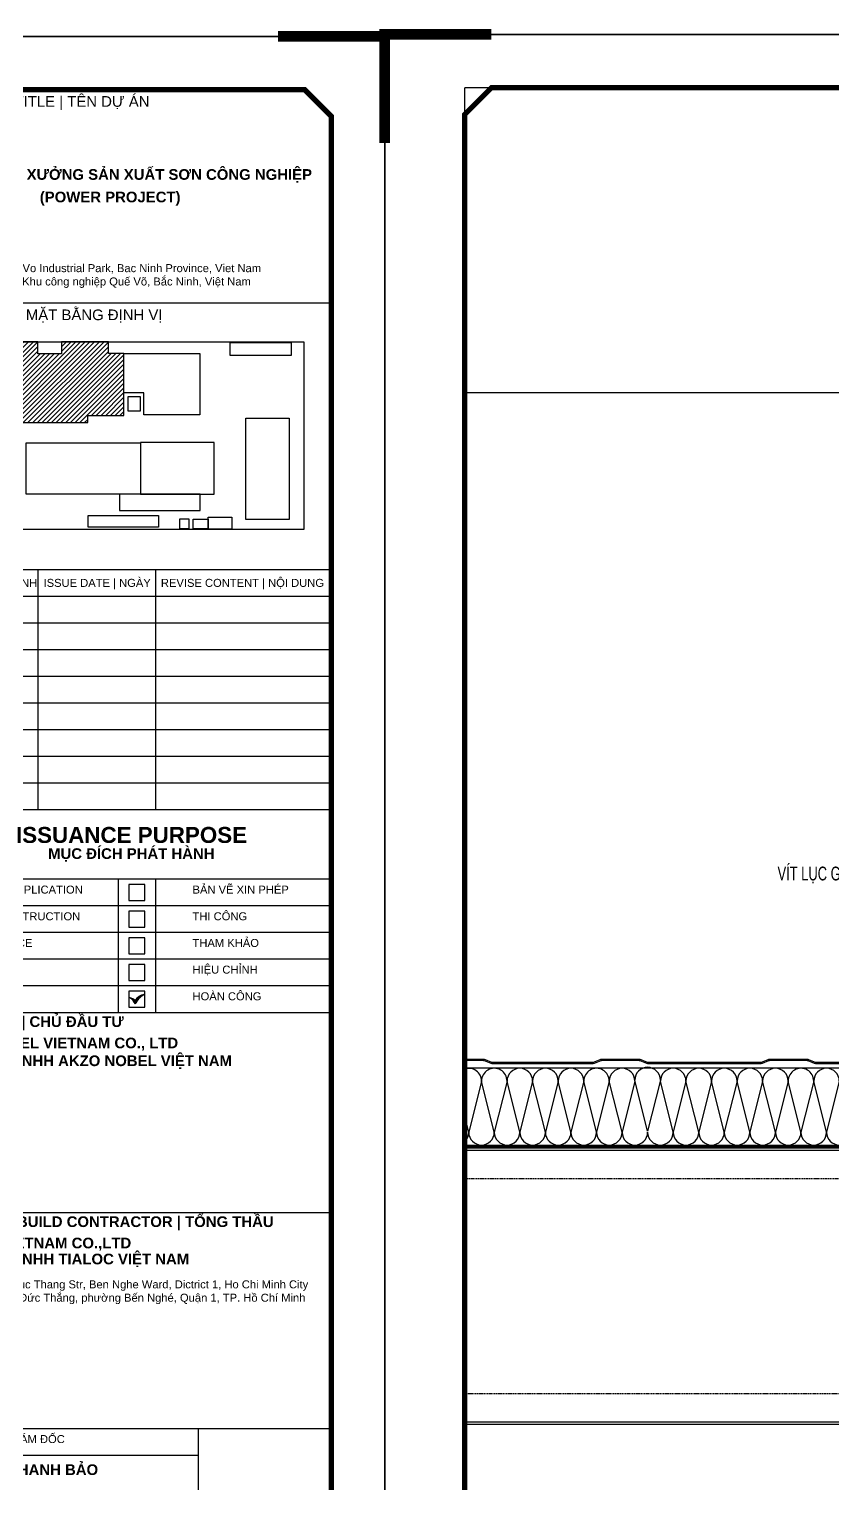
# Model space of a CAD drawing. Header units: inches. Extents: x 340055 to 349452, y -34649 to -30845.
# Drawn here: x 346167.6 to 346342.3, y -32606 to -32289.8 of the extents above; entities that cross this region are included whole.
import ezdxf

# ---------------------------------------------------------------- set-up
doc = ezdxf.new("R2010")
doc.units = ezdxf.units.IN
doc.header["$MEASUREMENT"] = 0
doc.linetypes.add('HIDDEN', pattern=[0.375, 0.25, -0.125])
for name, color, linetype in [('0 @ 1', 7, 'Continuous'), ('3', 3, 'Continuous'), ('NET IN', 3, 'Continuous')]:
    doc.layers.add(name, color=color, linetype=linetype)
for name, color, linetype, lineweight in [('TL-TIILE BLOCK A2$0$TL-TITLE BLOCK - TEXT @ 1', 7, 'Continuous', 25), ('TL-TIILE BLOCK A2$0$TL-TITLE BLOCK 1', 7, 'Continuous', 50), ('TL-TIILE BLOCK A2$0$TL-TITLE BLOCK 2', 7, 'Continuous', 25), ('TL-TITLE BLOCK - TEXT', 7, 'Continuous', 25)]:
    doc.layers.add(name, color=color, linetype=linetype, lineweight=lineweight)
doc.styles.add('ST1H', font='vnshxh.shx', dxfattribs={"width": 0.7})
doc.styles.add('TL-TIILE BLOCK A2$0$MEP-TEXT T.BLOCK 1', font='arial.ttf', dxfattribs={"height": 1.5})
doc.styles.add('TL-TIILE BLOCK A2$0$MEP-TEXT T.BLOCK 2', font='arial.ttf')
doc.styles.add('TL-TIILE BLOCK A2$0$MEP-TEXT T.BLOCK 3', font='arial.ttf', dxfattribs={"height": 3})

# ---------------------------------------------------------------- blocks, each defined once
blk = doc.blocks.new('kt kien truc 1')
at = {"layer": 'TL-TIILE BLOCK A2$0$TL-TITLE BLOCK 2'}
h = blk.add_hatch(color=256, dxfattribs=at)
edge = h.paths.add_edge_path(flags=0)
edge.add_arc((549.2139918450921, 238.0123342127508), 2.366782411324562, 97.45215675905098, 148.1980778255848, ccw=False)
edge.add_arc((550.6404515332106, 237.0086335589203), 3.77234239109412, 117.3554627199894, 155.6927561452269)
edge.add_arc((545.3434936211415, 238.0292343677957), 1.933709643236496, 15.97547494096757, 63.33892493670959)
edge.add_arc((546.0383090538016, 238.1769748931256), 1.589796122815128, 42.920130800001516, 83.757719073408, ccw=False)
at = {"layer": 'TL-TITLE BLOCK - TEXT', "ltscale": 5}
h = blk.add_hatch(dxfattribs=at)
h.set_pattern_fill('ANSI31', color=252, scale=5)
h.set_pattern_definition([(45, (0.6056589822655951, 1.008431430836026), (-0.4419417382415922, 0.4419417382415922), [])])
h.paths.add_polyline_path([(545.1177861023643, 360.5188746352139), (542.2223066576844, 360.5188746352139), (542.2223066576844, 362.7441854701592), (533.3820605613091, 362.7441854701592), (533.3820605613091, 360.489272985706), (528.9963997413324, 360.489272985706), (528.9963997413324, 362.7441854701592), (520.1529842012496, 362.7441854701592), (520.1529842012496, 360.489272985706), (516.807868826867, 360.489272985706), (516.807868826867, 352.5540765176358), (513.2383765987797, 352.5560307979113), (513.2383765987797, 348.1560257390624), (516.7033966225081, 348.1560257390624), (516.7033984195259, 347.5972761715466), (538.3249932594535, 347.5972761715466), (538.3249932594535, 348.9171593409388), (545.1177861023643, 348.9171593409388)])
at = {"layer": 'Defpoints'}
for p in [(20, 410), (15, 405)]:
    blk.add_line(p, (15, 410), dxfattribs=at)
at = {"layer": 'Defpoints', "color": 8, "const_width": 2}
for points in [[(0, 400), (0, 420), (20, 420)], [(594, 400), (594, 420), (574, 420)]]:
    blk.add_lwpolyline(points, dxfattribs=at)
at = {"layer": 'Defpoints', "color": 8}
blk.add_lwpolyline([(0, 0), (594, 0), (594, 420), (0, 420)], close=True, dxfattribs=at)
at = {"layer": 'TL-TIILE BLOCK A2$0$TL-TITLE BLOCK 1', "const_width": 1}
blk.add_lwpolyline([(20, 10), (579, 10), (584, 15), (584, 405), (579, 410), (20, 410), (15, 405), (15, 15)], close=True, dxfattribs=at)
at = {"layer": 'TL-TIILE BLOCK A2$0$TL-TITLE BLOCK 2'}
for p, q in [((584, 370), (509, 370)), ((584, 320), (509, 320)), ((584, 320), (509, 320)), ((529, 320), (529, 275)), ((551, 320), (551, 275)), ((584, 315), (509, 315)), ((584, 310), (509, 310)), ((584, 305), (509, 305)), ((584, 300), (509, 300)), ((584, 295), (509, 295)), ((584, 290), (509, 290)), ((584, 285), (509, 285)), ((584, 280), (509, 280)), ((584, 275), (509, 275)), ((584, 262), (509, 262)), ((544, 262), (544, 237)), ((551, 262), (551, 237)), ((584, 257), (509, 257)), ((584, 252), (509, 252)), ((584, 247), (509, 247)), ((584, 242), (509, 242)), ((509, 237), (584, 237)), ((509, 199.5), (584, 199.5)), ((509, 159), (584, 159)), ((559, 159), (559, 111)), ((509, 154), (559, 154))]:
    blk.add_line(p, q, dxfattribs=at)
for points in [[(549, 261), (546, 261), (546, 258), (549, 258)], [(549, 256), (546, 256), (546, 253), (549, 253)], [(549, 251), (546, 251), (546, 248), (549, 248)], [(549, 246), (546, 246), (546, 243), (549, 243)], [(549, 241), (546, 241), (546, 238), (549, 238)]]:
    blk.add_lwpolyline(points, close=True, dxfattribs=at)
for centre, radius, start, end in [((550.6404515332106, 237.0086335589203), 3.77234239109412, 117.3554627231242, 155.6927561454837), ((549.2139918450921, 238.0123342127508), 2.366782411324562, 97.45215675719368, 148.1980778286963), ((546.0383090538016, 238.1769748931256), 1.589796122815128, 42.92013079818864, 83.7577190750383), ((545.3434936211415, 238.0292343677957), 1.933709643236496, 15.975474942857, 63.33892493793503)]:
    blk.add_arc(centre, radius, start, end, dxfattribs=at)
at = {"layer": 'TL-TITLE BLOCK - TEXT'}
for points in [[(513.0843749086725, 362.7441854701592), (578.8247749086495, 362.7441854701592), (578.8247749086495, 327.5695950043512), (513.0843749086725, 327.5695950043512)], [(565.0197749086492, 362.5901854701592), (576.4597749086479, 362.5901854701592), (576.4597749086479, 360.1701854701591), (565.0197749086492, 360.1701854701591)], [(545.9193340437341, 352.4767265426361), (548.1417643045697, 352.4767265426361), (548.1417643045697, 349.709275947921), (545.9193340437341, 349.709275947921)], [(567.9435752685094, 348.4325254701591), (576.1077749086489, 348.4325254701591), (576.1077749086489, 329.4465254701593), (567.9435752685094, 329.4465254701593)], [(526.7742643045694, 343.7691515726769), (548.2183425899239, 343.7691515726769), (548.2183425899239, 334.1771854262329), (526.7742643045694, 334.1771854262329)], [(548.2175679407246, 334.1771854262329), (562.0211425900561, 334.1771854262329), (562.0211425900561, 343.8571738350647), (548.2175679407246, 343.8571738350647)], [(544.2583425900357, 331.0971854701579), (559.3833309549555, 331.0971854701579), (559.3833309549555, 334.1771854701587), (544.2583425900357, 334.1771854701587)], [(538.3955244535391, 330.1801447864741), (551.595524453538, 330.1801447864741), (551.595524453538, 327.9801447864742), (538.3955244535391, 327.9801447864742)], [(557.3258380792267, 329.4927254701596), (555.557225030585, 329.4927254701596), (555.557225030585, 327.7241124215179), (557.3258380792267, 327.7241124215179)], [(558.0677521888811, 329.4927254701596), (560.9277521888798, 329.4927254701596), (560.9277521888798, 327.6858654701596), (558.0677521888811, 327.6858654701596)], [(560.9277521888798, 329.8858654701592), (565.3277521888795, 329.8858654701592), (565.3277521888795, 327.5978654701591), (560.9277521888798, 327.5978654701591)]]:
    blk.add_lwpolyline(points, close=True, dxfattribs=at)
for points in [[(545.1177861023643, 360.5188746352139), (542.2223066576844, 360.5188746352139), (542.2223066576844, 362.7441854701592), (533.3820605613091, 362.7441854701592), (533.3820605613091, 360.489272985706), (528.9963997413324, 360.489272985706), (528.9963997413324, 362.7441854701592), (520.1529842012496, 362.7441854701592), (520.1529842012496, 360.489272985706), (516.807868826867, 360.489272985706), (516.807868826867, 352.5540765176358), (513.2383765987797, 352.5560307979113), (513.2383765987797, 348.1560257390624), (516.7033966225081, 348.1560257390624), (516.7033984195259, 347.5972761715466), (538.3249932594535, 347.5972761715466), (538.3249932594535, 348.9171593409388), (545.1177861023643, 348.9171593409388), (545.1177861023643, 360.5188746352139)], [(545.1177861023643, 360.5188746352139), (559.3417941812022, 360.5188746352139), (559.3417941812022, 349.0275254910659), (548.8609472751341, 349.0275254910659), (548.8609472751341, 353.1412935113785), (545.1177861023643, 353.1412935113785), (545.1177861023643, 360.5188746352139)]]:
    blk.add_lwpolyline(points, dxfattribs=at)
at = {"layer": '0 @ 1', "insert": (510.7862117165751, 152.3061665625944), "char_height": 2, "attachment_point": 1, "style": 'TL-TIILE BLOCK A2$0$MEP-TEXT T.BLOCK 2'}
blk.add_mtext_dynamic_manual_height_columns('\\pt10;{\\fArial|b1|i0|c0|p34;NGUYỄN THANH BẢO}', width=32.15705527792124, gutter_width=12.5, heights=[0], dxfattribs=at)
at = {"layer": 'TL-TIILE BLOCK A2$0$TL-TITLE BLOCK - TEXT @ 1', "attachment_point": 1}
for s, width, heights, insert, char_height, style in [('PROJECT TITLE | TÊN DỰ ÁN', 66.54820784047115, [0], (510.7830321226938, 408.7947269506867), 2, 'TL-TIILE BLOCK A2$0$MEP-TEXT T.BLOCK 2'), ('\\pi0.50923;{\\fArial|b1|i0|c0|p34;MỞ RỘNG XƯỞNG SẢN XUẤT SƠN CÔNG NGHIỆP}', 68.8383701581688, [0], (511.7206365273505, 395.1045713495096), 2, 'TL-TIILE BLOCK A2$0$MEP-TEXT T.BLOCK 3'), ('\\pi0.50924;{\\fArial|b1|i0|c0|p34;(POWER PROJECT)}', 32.16893061262726, [0], (528.8229266895269, 390.8801033829131), 2, 'TL-TIILE BLOCK A2$0$MEP-TEXT T.BLOCK 3'), ('ADD:^II4-1, Que Vo Industrial Park, Bac Ninh Province, Viet Nam ', 66.54820784047115, [0], (510.7830321226938, 377.2947269506867), 1.5, 'TL-TIILE BLOCK A2$0$MEP-TEXT T.BLOCK 1'), ('Địa chỉ: Lô I4-1, Khu công nghiệp Quế Võ, Bắc Ninh, Việt Nam', 66.54820784047115, [0], (510.7830321226938, 374.7947269506867), 1.5, 'TL-TIILE BLOCK A2$0$MEP-TEXT T.BLOCK 1'), ('KEY PLAN | MẶT BẰNG ĐỊNH VỊ', 66.54820784047115, [0], (510.7830321226938, 368.7947269506867), 2, 'TL-TIILE BLOCK A2$0$MEP-TEXT T.BLOCK 2'), ('REV. | HIỆU CHỈNH', 37.61800927431796, [0], (510.0384513858444, 318.2947269506867), 1.5, 'TL-TIILE BLOCK A2$0$MEP-TEXT T.BLOCK 1'), ('ISSUE DATE | NGÀY', 37.61800927431796, [0], (530.0384513858444, 318.2947269506867), 1.5, 'TL-TIILE BLOCK A2$0$MEP-TEXT T.BLOCK 1'), ('REVISE CONTENT | NỘI DUNG', 37.61800927431796, [0], (552.0384513858444, 318.2947269506867), 1.5, 'TL-TIILE BLOCK A2$0$MEP-TEXT T.BLOCK 1'), ('\\pi11.8638;{\\fArial|b1|i0|c0|p34;ISSUANCE PURPOSE}', 66.54820784047115, [0], (513.0139460923456, 271.7947269506867), 3, 'TL-TIILE BLOCK A2$0$MEP-TEXT T.BLOCK 3'), ('\\pi17.8812;{\\fArial|b1|i0|c0|p34;MỤC ĐÍCH PHÁT HÀNH}', 66.54820784047115, [0], (513.0139460923456, 267.7947269506867), 2, 'TL-TIILE BLOCK A2$0$MEP-TEXT T.BLOCK 2'), ('PERMIT APPLICATION ', 44.99455841291456, [0], (515.0384513858444, 260.7947269506867), 1.5, 'TL-TIILE BLOCK A2$0$MEP-TEXT T.BLOCK 1'), ('BẢN VẼ XIN PHÉP', 44.99455841291456, [0], (557.9686990590562, 260.7947269506867), 1.5, 'TL-TIILE BLOCK A2$0$MEP-TEXT T.BLOCK 1'), ('FOR CONSTRUCTION', 44.99455841291456, [0], (515.0384513858444, 255.7947269506867), 1.5, 'TL-TIILE BLOCK A2$0$MEP-TEXT T.BLOCK 1'), ('THI CÔNG', 44.99455841291456, [0], (557.9686990590562, 255.7947269506867), 1.5, 'TL-TIILE BLOCK A2$0$MEP-TEXT T.BLOCK 1'), ('THAM KHẢO', 44.99455841291456, [0], (557.9686990590562, 250.7947269506867), 1.5, 'TL-TIILE BLOCK A2$0$MEP-TEXT T.BLOCK 1'), ('REFERENCE ', 44.99455841291456, [0], (515.0384513858444, 250.7947269506867), 1.5, 'TL-TIILE BLOCK A2$0$MEP-TEXT T.BLOCK 1'), ('HIỆU CHỈNH', 44.99455841291456, [1.552182810368349], (557.9686990590562, 245.7947269506867), 1.5, 'TL-TIILE BLOCK A2$0$MEP-TEXT T.BLOCK 1'), ('HOÀN CÔNG', 44.99455841291456, [0], (557.9686990590562, 240.7947269506867), 1.5, 'TL-TIILE BLOCK A2$0$MEP-TEXT T.BLOCK 1'), ('{\\fArial|b1|i0|c0|p34;INVESTOR | CHỦ ĐẦU TƯ}', 66.54820784047115, [0], (510.7830321226938, 236.2947269506867), 2, 'TL-TIILE BLOCK A2$0$MEP-TEXT T.BLOCK 2'), ('\\pi5.64586;{\\fArial|b1|i0|c0|p34;AKZO NOBEL VIETNAM CO., LTD\\PCÔNG TY TNHH AKZO NOBEL VIỆT NAM}', 66.54820784047115, [0], (505.0884846016852, 232.2947269506867), 2, 'TL-TIILE BLOCK A2$0$MEP-TEXT T.BLOCK 2'), ('{\\fArial|b1|i0|c0|p34;DESIGN & BUILD CONTRACTOR | TỔNG THẦU}', 66.54820784047115, [0], (510.7830321226938, 198.7947269506867), 2, 'TL-TIILE BLOCK A2$0$MEP-TEXT T.BLOCK 2'), ('{\\fArial|b1|i0|c0|p34;TIALOC VIETNAM CO.,LTD}', 66.54820784047115, [0], (510.7830321226938, 194.7947269506867), 2, 'TL-TIILE BLOCK A2$0$MEP-TEXT T.BLOCK 2'), ('{\\fArial|b1|i0|c0|p34;CÔNG TY TNHH TIALOC VIỆT NAM}', 66.54820784047115, [0], (510.7830321226938, 191.7947269506867), 2, 'TL-TIILE BLOCK A2$0$MEP-TEXT T.BLOCK 2'), ('ADD:^I37 Ton Duc Thang Str, Ben Nghe Ward, Dictrict 1, Ho Chi Minh City ', 70.45687128427289, [0], (510.7830321226938, 186.7947269506867), 1.5, 'TL-TIILE BLOCK A2$0$MEP-TEXT T.BLOCK 1'), ('Địa chỉ: 37 Tôn Đức Thắng, phường Bến Nghé, Quận 1, TP. Hồ Chí Minh', 70.52201450814073, [0], (510.7830321226938, 184.2947269506867), 1.5, 'TL-TIILE BLOCK A2$0$MEP-TEXT T.BLOCK 1'), ('DIRECTOR | GIÁM ĐỐC', 57.2396897662984, [0], (510.7830321226938, 157.7947269506867), 1.5, 'TL-TIILE BLOCK A2$0$MEP-TEXT T.BLOCK 1')]:
    blk.add_mtext_dynamic_manual_height_columns(s, width=width, gutter_width=15, heights=heights, dxfattribs=dict(at, insert=insert, char_height=char_height, style=style))

msp = doc.modelspace()

# ---------------------------------------------------------------- hatches: boundary and pattern name
at = {"true_color": 0xf2ee0d}
h = msp.add_hatch(dxfattribs=at)
h.set_pattern_fill('ANSI37,_O', color=2, scale=4)
h.set_pattern_definition([(135, (668898.887516862, 3611.669737454227), (0.3535533905932737, 0.3535533905932738), []), (45.00000000000001, (668898.887516862, 3611.669737454227), (0.3535533905932738, -0.3535533905932737), [])])
h.paths.add_polyline_path([(346262.3035275814, -32532.9938546926), (346262.3035275814, -32532.66052135923), (346831.6414569235, -32532.66052135923), (346831.6414569235, -32532.9938546926)])

# ---------------------------------------------------------------- linework, layer by layer
at = {"color": 9, "ltscale": 0.5}
for p, q in [((346265.9478035516, -32518.4382991363), (346263.1700257749, -32529.5494102472)), ((346268.7255813283, -32529.54941024713), (346265.9478035516, -32518.4382991363)), ((346271.5033591049, -32518.43829913622), (346268.7255813283, -32529.54941024713)), ((346274.2811368818, -32529.54941024729), (346271.503359105, -32518.43829913646)), ((346277.0589146584, -32518.43829913641), (346274.2811368818, -32529.54941024729)), ((346279.8366924353, -32529.5494102472), (346277.0589146584, -32518.43829913641)), ((346282.614470212, -32518.43829913634), (346279.8366924353, -32529.5494102472)), ((346285.3922479888, -32529.54941024716), (346282.614470212, -32518.43829913634)), ((346288.1700257654, -32518.43829913627), (346285.3922479888, -32529.54941024716)), ((346290.9478035423, -32529.54941024736), (346288.1700257655, -32518.4382991365)), ((346293.7255813189, -32518.43829913646), (346290.9478035423, -32529.54941024736)), ((346296.5033590958, -32529.54941024725), (346293.7255813189, -32518.43829913646)), ((346299.2811368725, -32518.43829913637), (346296.5033590958, -32529.54941024725)), ((346302.050450018, -32529.33272134601), (346299.2726722411, -32518.22161023522)), ((346304.8282277946, -32518.22161023513), (346302.050450018, -32529.33272134601)), ((346307.6144702029, -32529.54941024708), (346304.8366924261, -32518.43829913629)), ((346310.3922479796, -32518.43829913621), (346307.6144702029, -32529.54941024708)), ((346313.1700257565, -32529.54941024703), (346310.3922479796, -32518.43829913621)), ((346315.9478035331, -32518.43829913613), (346313.1700257565, -32529.54941024703)), ((346318.7255813099, -32529.54941024696), (346315.9478035331, -32518.43829913613)), ((346321.5033590865, -32518.43829913605), (346318.7255813099, -32529.54941024696)), ((346324.2811368633, -32529.54941024712), (346321.5033590866, -32518.43829913629)), ((346327.05891464, -32518.43829913624), (346324.2811368633, -32529.54941024712)), ((346329.8366924169, -32529.54941024703), (346327.05891464, -32518.43829913624)), ((346332.6144701936, -32518.43829913617), (346329.8366924169, -32529.54941024703)), ((346335.3922479703, -32529.549410247), (346332.6144701936, -32518.43829913617)), ((346338.1700257469, -32518.4382991361), (346335.3922479703, -32529.549410247)), ((346340.9478035238, -32529.54941024719), (346338.170025747, -32518.43829913633)), ((346343.7255813005, -32518.43829913629), (346340.9478035238, -32529.54941024719)), ((346263.1700257749, -32529.5494102472), (346262.3035275814, -32526.08341747252))]:
    msp.add_line(p, q, dxfattribs=at)
at = {"color": 8}
msp.add_lwpolyline([(346262.3035275814, -32368.74548168194), (346831.6414569235, -32368.74548168194), (346831.6414569235, -32720.32533779884), (346262.3035275814, -32720.32533779884)], close=True, dxfattribs=at)
at = {"color": 3, "ltscale": 15}
for points in [[(346262.3035275814, -32513.65595251882), (346266.3418059786, -32513.65595251882, -0.09541457239991621), (346266.7131966528, -32513.72747582851), (346268.1414522892, -32514.29877808272, 0.09541457239204885), (346268.2652491806, -32514.3226191858), (346290.1751393108, -32514.3226191858, 0.0954145723961392), (346290.2989362022, -32514.29877808272), (346291.7271918384, -32513.72747582851, -0.09541457239907793), (346292.0985825127, -32513.65595251882), (346300.1751393108, -32513.65595251882, -0.09541457239991621), (346300.5465299886, -32513.72747582851), (346301.9747856249, -32514.29877808272, 0.0954145723961392), (346302.0985825163, -32514.3226191858), (346326.6751393132, -32514.3226191858, 0.0954145723961392), (346326.7989362046, -32514.29877808272), (346328.2271918409, -32513.72747582851, -0.09541457239907793), (346328.5985825151, -32513.65595251882), (346336.6751393095, -32513.65595251882, -0.09541457239991621), (346337.0465299875, -32513.72747582851), (346338.4747856237, -32514.29877808272, 0.0954145723961392), (346338.5985825151, -32514.3226191858), (346361.7867958586, -32514.3226191858, 0.2465847629022811)], [(346361.7867958586, -32514.65595251882), (346338.5985825151, -32514.65595251882, -0.09541457239975965), (346338.3509887323, -32514.60827031314), (346336.9227330961, -32514.03696805846, 0.09541457240180476), (346336.6751393095, -32513.98928585231), (346328.5985825151, -32513.98928585231, 0.09541457239975959), (346328.3509887323, -32514.03696805846), (346326.9227330961, -32514.60827031314, -0.09541457239975965), (346326.6751393132, -32514.65595251882), (346302.0985825163, -32514.65595251882, -0.09541457239975965), (346301.8509887335, -32514.60827031314), (346300.4227330972, -32514.03696805846, 0.09541457240180476), (346300.1751393108, -32513.98928585231), (346292.0985825127, -32513.98928585231, 0.09541457239975959), (346291.8509887299, -32514.03696805846), (346290.4227330936, -32514.60827031314, -0.09541457239975965), (346290.1751393108, -32514.65595251882), (346268.2652491806, -32514.65595251882, -0.0954145723977146), (346268.0176553978, -32514.60827031314), (346266.5893997614, -32514.03696805846, 0.09541457240180476), (346266.3418059786, -32513.98928585231), (346262.3035275814, -32513.98928585231)]]:
    msp.add_lwpolyline(points, format="xyb", dxfattribs=at)
at = {"color": 8}
for points in [[(346831.6414569235, -32515.66052135911), (346262.3035275814, -32515.66052135911)], [(346262.3035275814, -32532.32718802585), (346831.6414569235, -32532.32718802585)]]:
    msp.add_lwpolyline(points, dxfattribs=at)
at = {"color": 2, "true_color": 0xf2ee0d}
msp.add_lwpolyline([(346262.3035275814, -32532.9938546926), (346262.3035275814, -32532.66052135923), (346831.6414569235, -32532.66052135923), (346831.6414569235, -32532.9938546926)], close=True, dxfattribs=at)
at = {"color": 94}
for points in [[(346831.6414569235, -32532.9938546926), (346262.3035275814, -32532.9938546926)], [(346831.6414569235, -32533.4938546926), (346262.3035275814, -32533.4938546926)], [(346262.3035275814, -32592.49385469155), (346831.6414569235, -32592.49385469155)], [(346262.3035275814, -32592.99385469143), (346831.6414569235, -32592.99385469143)]]:
    msp.add_lwpolyline(points, dxfattribs=at)
at = {"color": 94, "linetype": 'HIDDEN'}
for points in [[(346831.6414569235, -32539.66052135888), (346262.3035275814, -32539.66052135888)], [(346262.3035275814, -32586.32718802492), (346831.6414569235, -32586.32718802492)]]:
    msp.add_lwpolyline(points, dxfattribs=at)
at = {"color": 9, "ltscale": 0.5}
for centre, major_axis, ratio, start_param, end_param in [((346263.1700257748, -32518.43829913634), (1.964185502929824, 1.964185502929824), 0.9999999999953413, 5.497787143792905, 7.385817022419014), ((346268.7255813282, -32518.43829913627), (1.964185502874334, 1.964185502874334), 0.9999999999968364, 5.497787143796272, 8.639379797386066), ((346274.2811368817, -32518.43829913644), (1.96418550291745, 1.96418550291745), 0.9999999999712696, 5.49778714377825, 8.639379797368044), ((346279.8366924353, -32518.43829913637), (1.964185502929824, 1.964185502929824), 0.9999999999953413, 5.497787143792905, 8.639379797382698), ((346285.3922479887, -32518.4382991363), (-1.964185502870038, 1.964185502870038), 0.9999999999985913, 3.926990817001043, 7.068583470590836), ((346290.9478035422, -32518.43829913648), (1.96418550291745, 1.964185502917449), 0.9999999999712699, 5.497787143775631, 8.639379797365425), ((346296.5033590957, -32518.43829913642), (1.964185502933003, 1.964185502933002), 0.9999999999921039, 5.497787143793905, 8.639379797383699), ((346302.0504500178, -32518.22161023517), (1.96418550291536, 1.96418550291536), 0.9999999999917331, 5.497787143793721, 8.639379797383514), ((346307.6144702028, -32518.43829913625), (1.96418550291536, 1.96418550291536), 0.9999999999917331, 5.497787143793721, 8.639379797383514), ((346313.1700257563, -32518.43829913617), (1.964185502929824, 1.964185502929824), 0.9999999999953413, 5.497787143792905, 8.639379797382698), ((346318.7255813098, -32518.43829913609), (-1.964185502857407, 1.964185502857408), 0.9999999999931174, 3.926990817006399, 7.068583470596192), ((346324.2811368633, -32518.43829913627), (1.964185502909001, 1.964185502909001), 0.9999999999982083, 5.4977871437891, 8.639379797378893), ((346329.8366924168, -32518.43829913621), (1.964185502929824, 1.964185502929824), 0.9999999999953413, 5.497787143792905, 8.639379797382698), ((346335.3922479703, -32518.43829913613), (-1.964185502860587, 1.964185502860587), 0.9999999999898797, 3.926990817005398, 7.068583470595192), ((346340.9478035237, -32518.43829913631), (-1.964185502908661, 1.964185502908661), 0.9999999999985542, 3.926990816993203, 7.068583470582996), ((346260.3922479981, -32529.54941024724), (-1.964185502930213, 1.964185502930213), 0.9999999999949454, 3.11500758734699, 3.926990816992388), ((346265.9478035517, -32529.54941024723), (1.964185502947551, 1.96418550294755), 0.9999999999982458, 2.356194490194087, 5.49778714378388), ((346271.5033591051, -32529.54941024721), (-1.964185502891589, 1.964185502891589), 0.9999999999949827, 0.7853981634078151, 3.926990816997608), ((346277.0589146587, -32529.54941024718), (-1.964185502927032, 1.964185502927033), 0.9999999999981832, 0.7853981634035949, 3.926990816993388), ((346282.6144702121, -32529.54941024716), (-1.96418550289921, 1.964185502899211), 0.9999999999898422, 0.7853981634051461, 3.926990816994939), ((346288.1700257657, -32529.54941024713), (1.964185502926644, 1.964185502926644), 0.9999999999985792, 2.356194490202112, 5.497787143791905), ((346293.7255813192, -32529.5494102471), (-1.964185502930213, 1.964185502930213), 0.9999999999949454, 0.7853981634025948, 3.926990816992388), ((346299.2811368727, -32529.54941024708), (1.964185502910387, 1.964185502910387), 0.9999999999758422, 2.356194490182885, 5.497787143772678), ((346304.8366924262, -32529.54941024708), (-1.964185502956419, 1.964185502956419), 0.999999999991835, 0.7853981633989116, 2.356194490188262), ((346304.8366924262, -32529.54941024713), (1.964185502896295, 1.964185502896294), 0.9999999999928111, 3.926990817011791, 5.49778714379426), ((346310.3922479796, -32529.54941024708), (-1.964185502930213, 1.964185502930213), 0.9999999999949454, 0.7853981634025948, 3.926990816992388), ((346315.9478035332, -32529.54941024705), (-1.964185502927032, 1.964185502927033), 0.9999999999981832, 0.7853981634035949, 3.926990816993388), ((346321.5033590867, -32529.54941024704), (-1.964185502894769, 1.964185502894769), 0.9999999999917453, 0.7853981634068141, 3.926990816996607), ((346327.0589146402, -32529.54941024701), (-1.964185502930213, 1.964185502930213), 0.9999999999949454, 0.7853981634025948, 3.926990816992388), ((346332.6144701937, -32529.54941024699), (-1.964185502911841, 1.964185502911842), 0.9999999999953162, 0.7853981634024092, 3.926990816992202), ((346338.1700257472, -32529.54941024696), (1.964185502926644, 1.964185502926644), 0.999999999998579, 2.356194490199492, 5.497787143789285), ((346343.7255813008, -32529.54941024693), (1.964185502955297, 1.964185502955296), 0.9999999999694041, 2.356194490179666, 5.497787143769459)]:
    msp.add_ellipse(centre, major_axis=major_axis, ratio=ratio, start_param=start_param, end_param=end_param, dxfattribs=at)
at = {"layer": 'NET IN'}
msp.add_lwpolyline([(345556.1302298224, -32291.33487759363), (346244.9100966022, -32291.33487759363), (346244.9100966022, -32777.9354314418), (345556.1302298224, -32777.9354314418)], close=True, dxfattribs=at)

# ---------------------------------------------------------------- block references
at = {"layer": '3', "xscale": 1.159562065285868, "yscale": 1.159562065285868, "zscale": 1.159562065285868}
msp.add_blockref('kt kien truc 1', (345556.1302298224, -32778.35094501369), dxfattribs=at)

# ---------------------------------------------------------------- next in the draw order: texts
at = {"layer": '3', "insert": (346365.6078471596, -32473.64437559609), "char_height": 3, "attachment_point": 6, "style": 'ST1H', "bg_fill": 2}
msp.add_mtext('\\A1;vÝt lôc gi¸c 2 @ 500 mm', dxfattribs=at)

# ---------------------------------------------------------------- next in the draw order: linework, layer by layer
at = {"layer": 'NET IN'}
msp.add_lwpolyline([(346244.9100966022, -32290.91936402173), (346933.689963382, -32290.91936402173), (346933.689963382, -32777.5199178699), (346244.9100966022, -32777.5199178699)], close=True, dxfattribs=at)

# ---------------------------------------------------------------- next in the draw order: block references
at = {"layer": '3', "xscale": 1.159562065285868, "yscale": 1.159562065285868, "zscale": 1.159562065285868}
msp.add_blockref('kt kien truc 1', (346244.9100966022, -32777.93543144179), dxfattribs=at)

doc.saveas('drawing.dxf')
